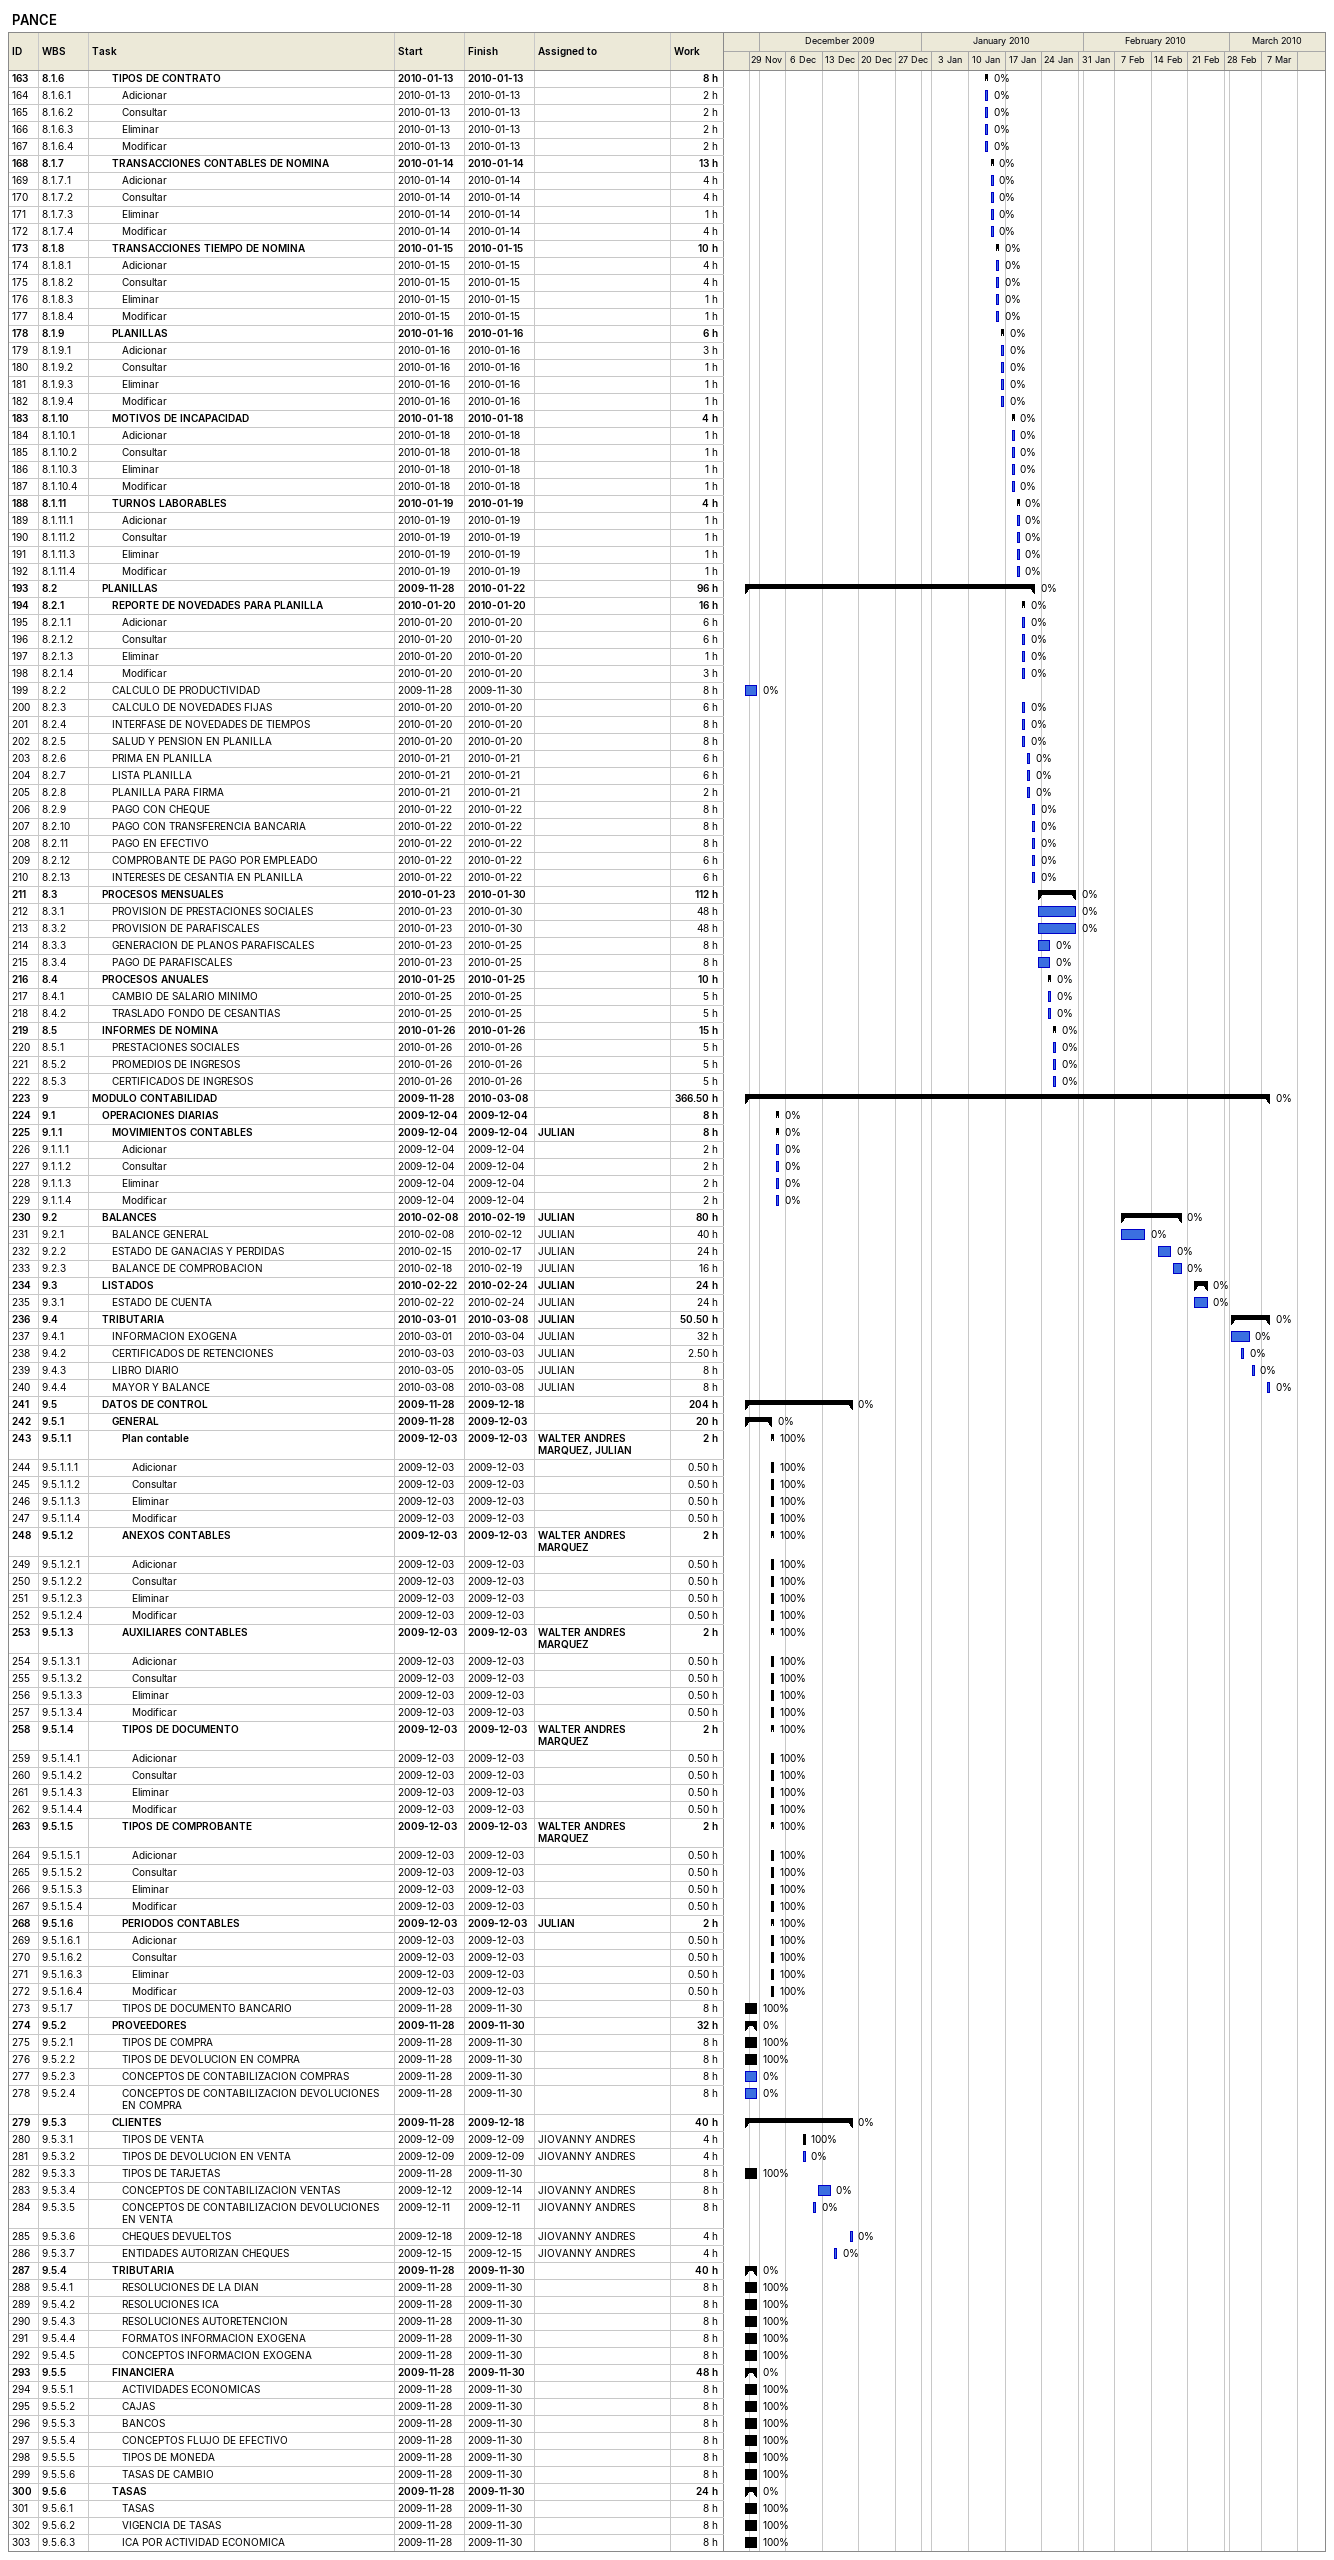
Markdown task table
PANCE

| ID | WBS | Task | Start | Finish | Resources | % complete | Work (h) |
|---|---|---|---|---|---|---|---|
| 163 | 8.1.6 | **TIPOS DE CONTRATO** | 2010-01-13 | 2010-01-13 |  | 0 | 8 |
| 164 | 8.1.6.1 | Adicionar | 2010-01-13 | 2010-01-13 |  | 0 | 2 |
| 165 | 8.1.6.2 | Consultar | 2010-01-13 | 2010-01-13 |  | 0 | 2 |
| 166 | 8.1.6.3 | Eliminar | 2010-01-13 | 2010-01-13 |  | 0 | 2 |
| 167 | 8.1.6.4 | Modificar | 2010-01-13 | 2010-01-13 |  | 0 | 2 |
| 168 | 8.1.7 | **TRANSACCIONES CONTABLES DE NOMINA** | 2010-01-14 | 2010-01-14 |  | 0 | 13 |
| 169 | 8.1.7.1 | Adicionar | 2010-01-14 | 2010-01-14 |  | 0 | 4 |
| 170 | 8.1.7.2 | Consultar | 2010-01-14 | 2010-01-14 |  | 0 | 4 |
| 171 | 8.1.7.3 | Eliminar | 2010-01-14 | 2010-01-14 |  | 0 | 1 |
| 172 | 8.1.7.4 | Modificar | 2010-01-14 | 2010-01-14 |  | 0 | 4 |
| 173 | 8.1.8 | **TRANSACCIONES TIEMPO DE NOMINA** | 2010-01-15 | 2010-01-15 |  | 0 | 10 |
| 174 | 8.1.8.1 | Adicionar | 2010-01-15 | 2010-01-15 |  | 0 | 4 |
| 175 | 8.1.8.2 | Consultar | 2010-01-15 | 2010-01-15 |  | 0 | 4 |
| 176 | 8.1.8.3 | Eliminar | 2010-01-15 | 2010-01-15 |  | 0 | 1 |
| 177 | 8.1.8.4 | Modificar | 2010-01-15 | 2010-01-15 |  | 0 | 1 |
| 178 | 8.1.9 | **PLANILLAS** | 2010-01-16 | 2010-01-16 |  | 0 | 6 |
| 179 | 8.1.9.1 | Adicionar | 2010-01-16 | 2010-01-16 |  | 0 | 3 |
| 180 | 8.1.9.2 | Consultar | 2010-01-16 | 2010-01-16 |  | 0 | 1 |
| 181 | 8.1.9.3 | Eliminar | 2010-01-16 | 2010-01-16 |  | 0 | 1 |
| 182 | 8.1.9.4 | Modificar | 2010-01-16 | 2010-01-16 |  | 0 | 1 |
| 183 | 8.1.10 | **MOTIVOS DE INCAPACIDAD** | 2010-01-18 | 2010-01-18 |  | 0 | 4 |
| 184 | 8.1.10.1 | Adicionar | 2010-01-18 | 2010-01-18 |  | 0 | 1 |
| 185 | 8.1.10.2 | Consultar | 2010-01-18 | 2010-01-18 |  | 0 | 1 |
| 186 | 8.1.10.3 | Eliminar | 2010-01-18 | 2010-01-18 |  | 0 | 1 |
| 187 | 8.1.10.4 | Modificar | 2010-01-18 | 2010-01-18 |  | 0 | 1 |
| 188 | 8.1.11 | **TURNOS LABORABLES** | 2010-01-19 | 2010-01-19 |  | 0 | 4 |
| 189 | 8.1.11.1 | Adicionar | 2010-01-19 | 2010-01-19 |  | 0 | 1 |
| 190 | 8.1.11.2 | Consultar | 2010-01-19 | 2010-01-19 |  | 0 | 1 |
| 191 | 8.1.11.3 | Eliminar | 2010-01-19 | 2010-01-19 |  | 0 | 1 |
| 192 | 8.1.11.4 | Modificar | 2010-01-19 | 2010-01-19 |  | 0 | 1 |
| 193 | 8.2 | **PLANILLAS** | 2009-11-28 | 2010-01-22 |  | 0 | 96 |
| 194 | 8.2.1 | **REPORTE DE NOVEDADES PARA PLANILLA** | 2010-01-20 | 2010-01-20 |  | 0 | 16 |
| 195 | 8.2.1.1 | Adicionar | 2010-01-20 | 2010-01-20 |  | 0 | 6 |
| 196 | 8.2.1.2 | Consultar | 2010-01-20 | 2010-01-20 |  | 0 | 6 |
| 197 | 8.2.1.3 | Eliminar | 2010-01-20 | 2010-01-20 |  | 0 | 1 |
| 198 | 8.2.1.4 | Modificar | 2010-01-20 | 2010-01-20 |  | 0 | 3 |
| 199 | 8.2.2 | CALCULO DE PRODUCTIVIDAD | 2009-11-28 | 2009-11-30 |  | 0 | 8 |
| 200 | 8.2.3 | CALCULO DE NOVEDADES FIJAS | 2010-01-20 | 2010-01-20 |  | 0 | 6 |
| 201 | 8.2.4 | INTERFASE DE NOVEDADES DE TIEMPOS | 2010-01-20 | 2010-01-20 |  | 0 | 8 |
| 202 | 8.2.5 | SALUD Y PENSION EN PLANILLA | 2010-01-20 | 2010-01-20 |  | 0 | 8 |
| 203 | 8.2.6 | PRIMA EN PLANILLA | 2010-01-21 | 2010-01-21 |  | 0 | 6 |
| 204 | 8.2.7 | LISTA PLANILLA | 2010-01-21 | 2010-01-21 |  | 0 | 6 |
| 205 | 8.2.8 | PLANILLA PARA FIRMA | 2010-01-21 | 2010-01-21 |  | 0 | 2 |
| 206 | 8.2.9 | PAGO CON CHEQUE | 2010-01-22 | 2010-01-22 |  | 0 | 8 |
| 207 | 8.2.10 | PAGO CON TRANSFERENCIA BANCARIA | 2010-01-22 | 2010-01-22 |  | 0 | 8 |
| 208 | 8.2.11 | PAGO EN EFECTIVO | 2010-01-22 | 2010-01-22 |  | 0 | 8 |
| 209 | 8.2.12 | COMPROBANTE DE PAGO POR EMPLEADO | 2010-01-22 | 2010-01-22 |  | 0 | 6 |
| 210 | 8.2.13 | INTERESES DE CESANTIA EN PLANILLA | 2010-01-22 | 2010-01-22 |  | 0 | 6 |
| 211 | 8.3 | **PROCESOS MENSUALES** | 2010-01-23 | 2010-01-30 |  | 0 | 112 |
| 212 | 8.3.1 | PROVISION DE PRESTACIONES SOCIALES | 2010-01-23 | 2010-01-30 |  | 0 | 48 |
| 213 | 8.3.2 | PROVISION DE PARAFISCALES | 2010-01-23 | 2010-01-30 |  | 0 | 48 |
| 214 | 8.3.3 | GENERACION DE PLANOS PARAFISCALES | 2010-01-23 | 2010-01-25 |  | 0 | 8 |
| 215 | 8.3.4 | PAGO DE PARAFISCALES | 2010-01-23 | 2010-01-25 |  | 0 | 8 |
| 216 | 8.4 | **PROCESOS ANUALES** | 2010-01-25 | 2010-01-25 |  | 0 | 10 |
| 217 | 8.4.1 | CAMBIO DE SALARIO MINIMO | 2010-01-25 | 2010-01-25 |  | 0 | 5 |
| 218 | 8.4.2 | TRASLADO FONDO DE CESANTIAS | 2010-01-25 | 2010-01-25 |  | 0 | 5 |
| 219 | 8.5 | **INFORMES DE NOMINA** | 2010-01-26 | 2010-01-26 |  | 0 | 15 |
| 220 | 8.5.1 | PRESTACIONES SOCIALES | 2010-01-26 | 2010-01-26 |  | 0 | 5 |
| 221 | 8.5.2 | PROMEDIOS DE INGRESOS | 2010-01-26 | 2010-01-26 |  | 0 | 5 |
| 222 | 8.5.3 | CERTIFICADOS DE INGRESOS | 2010-01-26 | 2010-01-26 |  | 0 | 5 |
| 223 | 9 | **MODULO CONTABILIDAD** | 2009-11-28 | 2010-03-08 |  | 0 | 366.50 |
| 224 | 9.1 | **OPERACIONES DIARIAS** | 2009-12-04 | 2009-12-04 |  | 0 | 8 |
| 225 | 9.1.1 | **MOVIMIENTOS CONTABLES** | 2009-12-04 | 2009-12-04 | JULIAN | 0 | 8 |
| 226 | 9.1.1.1 | Adicionar | 2009-12-04 | 2009-12-04 |  | 0 | 2 |
| 227 | 9.1.1.2 | Consultar | 2009-12-04 | 2009-12-04 |  | 0 | 2 |
| 228 | 9.1.1.3 | Eliminar | 2009-12-04 | 2009-12-04 |  | 0 | 2 |
| 229 | 9.1.1.4 | Modificar | 2009-12-04 | 2009-12-04 |  | 0 | 2 |
| 230 | 9.2 | **BALANCES** | 2010-02-08 | 2010-02-19 | JULIAN | 0 | 80 |
| 231 | 9.2.1 | BALANCE GENERAL | 2010-02-08 | 2010-02-12 | JULIAN | 0 | 40 |
| 232 | 9.2.2 | ESTADO DE GANACIAS Y PERDIDAS | 2010-02-15 | 2010-02-17 | JULIAN | 0 | 24 |
| 233 | 9.2.3 | BALANCE DE COMPROBACION | 2010-02-18 | 2010-02-19 | JULIAN | 0 | 16 |
| 234 | 9.3 | **LISTADOS** | 2010-02-22 | 2010-02-24 | JULIAN | 0 | 24 |
| 235 | 9.3.1 | ESTADO DE CUENTA | 2010-02-22 | 2010-02-24 | JULIAN | 0 | 24 |
| 236 | 9.4 | **TRIBUTARIA** | 2010-03-01 | 2010-03-08 | JULIAN | 0 | 50.50 |
| 237 | 9.4.1 | INFORMACION EXOGENA | 2010-03-01 | 2010-03-04 | JULIAN | 0 | 32 |
| 238 | 9.4.2 | CERTIFICADOS DE RETENCIONES | 2010-03-03 | 2010-03-03 | JULIAN | 0 | 2.50 |
| 239 | 9.4.3 | LIBRO DIARIO | 2010-03-05 | 2010-03-05 | JULIAN | 0 | 8 |
| 240 | 9.4.4 | MAYOR Y BALANCE | 2010-03-08 | 2010-03-08 | JULIAN | 0 | 8 |
| 241 | 9.5 | **DATOS DE CONTROL** | 2009-11-28 | 2009-12-18 |  | 0 | 204 |
| 242 | 9.5.1 | **GENERAL** | 2009-11-28 | 2009-12-03 |  | 0 | 20 |
| 243 | 9.5.1.1 | **Plan contable** | 2009-12-03 | 2009-12-03 | WALTER ANDRES MARQUEZ, JULIAN | 100 | 2 |
| 244 | 9.5.1.1.1 | Adicionar | 2009-12-03 | 2009-12-03 |  | 100 | 0.50 |
| 245 | 9.5.1.1.2 | Consultar | 2009-12-03 | 2009-12-03 |  | 100 | 0.50 |
| 246 | 9.5.1.1.3 | Eliminar | 2009-12-03 | 2009-12-03 |  | 100 | 0.50 |
| 247 | 9.5.1.1.4 | Modificar | 2009-12-03 | 2009-12-03 |  | 100 | 0.50 |
| 248 | 9.5.1.2 | **ANEXOS CONTABLES** | 2009-12-03 | 2009-12-03 | WALTER ANDRES MARQUEZ | 100 | 2 |
| 249 | 9.5.1.2.1 | Adicionar | 2009-12-03 | 2009-12-03 |  | 100 | 0.50 |
| 250 | 9.5.1.2.2 | Consultar | 2009-12-03 | 2009-12-03 |  | 100 | 0.50 |
| 251 | 9.5.1.2.3 | Eliminar | 2009-12-03 | 2009-12-03 |  | 100 | 0.50 |
| 252 | 9.5.1.2.4 | Modificar | 2009-12-03 | 2009-12-03 |  | 100 | 0.50 |
| 253 | 9.5.1.3 | **AUXILIARES CONTABLES** | 2009-12-03 | 2009-12-03 | WALTER ANDRES MARQUEZ | 100 | 2 |
| 254 | 9.5.1.3.1 | Adicionar | 2009-12-03 | 2009-12-03 |  | 100 | 0.50 |
| 255 | 9.5.1.3.2 | Consultar | 2009-12-03 | 2009-12-03 |  | 100 | 0.50 |
| 256 | 9.5.1.3.3 | Eliminar | 2009-12-03 | 2009-12-03 |  | 100 | 0.50 |
| 257 | 9.5.1.3.4 | Modificar | 2009-12-03 | 2009-12-03 |  | 100 | 0.50 |
| 258 | 9.5.1.4 | **TIPOS DE DOCUMENTO** | 2009-12-03 | 2009-12-03 | WALTER ANDRES MARQUEZ | 100 | 2 |
| 259 | 9.5.1.4.1 | Adicionar | 2009-12-03 | 2009-12-03 |  | 100 | 0.50 |
| 260 | 9.5.1.4.2 | Consultar | 2009-12-03 | 2009-12-03 |  | 100 | 0.50 |
| 261 | 9.5.1.4.3 | Eliminar | 2009-12-03 | 2009-12-03 |  | 100 | 0.50 |
| 262 | 9.5.1.4.4 | Modificar | 2009-12-03 | 2009-12-03 |  | 100 | 0.50 |
| 263 | 9.5.1.5 | **TIPOS DE COMPROBANTE** | 2009-12-03 | 2009-12-03 | WALTER ANDRES MARQUEZ | 100 | 2 |
| 264 | 9.5.1.5.1 | Adicionar | 2009-12-03 | 2009-12-03 |  | 100 | 0.50 |
| 265 | 9.5.1.5.2 | Consultar | 2009-12-03 | 2009-12-03 |  | 100 | 0.50 |
| 266 | 9.5.1.5.3 | Eliminar | 2009-12-03 | 2009-12-03 |  | 100 | 0.50 |
| 267 | 9.5.1.5.4 | Modificar | 2009-12-03 | 2009-12-03 |  | 100 | 0.50 |
| 268 | 9.5.1.6 | **PERIODOS CONTABLES** | 2009-12-03 | 2009-12-03 | JULIAN | 100 | 2 |
| 269 | 9.5.1.6.1 | Adicionar | 2009-12-03 | 2009-12-03 |  | 100 | 0.50 |
| 270 | 9.5.1.6.2 | Consultar | 2009-12-03 | 2009-12-03 |  | 100 | 0.50 |
| 271 | 9.5.1.6.3 | Eliminar | 2009-12-03 | 2009-12-03 |  | 100 | 0.50 |
| 272 | 9.5.1.6.4 | Modificar | 2009-12-03 | 2009-12-03 |  | 100 | 0.50 |
| 273 | 9.5.1.7 | TIPOS DE DOCUMENTO BANCARIO | 2009-11-28 | 2009-11-30 |  | 100 | 8 |
| 274 | 9.5.2 | **PROVEEDORES** | 2009-11-28 | 2009-11-30 |  | 0 | 32 |
| 275 | 9.5.2.1 | TIPOS DE COMPRA | 2009-11-28 | 2009-11-30 |  | 100 | 8 |
| 276 | 9.5.2.2 | TIPOS DE DEVOLUCION EN COMPRA | 2009-11-28 | 2009-11-30 |  | 100 | 8 |
| 277 | 9.5.2.3 | CONCEPTOS DE CONTABILIZACION COMPRAS | 2009-11-28 | 2009-11-30 |  | 0 | 8 |
| 278 | 9.5.2.4 | CONCEPTOS DE CONTABILIZACION DEVOLUCIONES EN COMPRA | 2009-11-28 | 2009-11-30 |  | 0 | 8 |
| 279 | 9.5.3 | **CLIENTES** | 2009-11-28 | 2009-12-18 |  | 0 | 40 |
| 280 | 9.5.3.1 | TIPOS DE VENTA | 2009-12-09 | 2009-12-09 | JIOVANNY ANDRES | 100 | 4 |
| 281 | 9.5.3.2 | TIPOS DE DEVOLUCION EN VENTA | 2009-12-09 | 2009-12-09 | JIOVANNY ANDRES | 0 | 4 |
| 282 | 9.5.3.3 | TIPOS DE TARJETAS | 2009-11-28 | 2009-11-30 |  | 100 | 8 |
| 283 | 9.5.3.4 | CONCEPTOS DE CONTABILIZACION VENTAS | 2009-12-12 | 2009-12-14 | JIOVANNY ANDRES | 0 | 8 |
| 284 | 9.5.3.5 | CONCEPTOS DE CONTABILIZACION DEVOLUCIONES EN VENTA | 2009-12-11 | 2009-12-11 | JIOVANNY ANDRES | 0 | 8 |
| 285 | 9.5.3.6 | CHEQUES DEVUELTOS | 2009-12-18 | 2009-12-18 | JIOVANNY ANDRES | 0 | 4 |
| 286 | 9.5.3.7 | ENTIDADES AUTORIZAN CHEQUES | 2009-12-15 | 2009-12-15 | JIOVANNY ANDRES | 0 | 4 |
| 287 | 9.5.4 | **TRIBUTARIA** | 2009-11-28 | 2009-11-30 |  | 0 | 40 |
| 288 | 9.5.4.1 | RESOLUCIONES DE LA DIAN | 2009-11-28 | 2009-11-30 |  | 100 | 8 |
| 289 | 9.5.4.2 | RESOLUCIONES ICA | 2009-11-28 | 2009-11-30 |  | 100 | 8 |
| 290 | 9.5.4.3 | RESOLUCIONES AUTORETENCION | 2009-11-28 | 2009-11-30 |  | 100 | 8 |
| 291 | 9.5.4.4 | FORMATOS INFORMACION EXOGENA | 2009-11-28 | 2009-11-30 |  | 100 | 8 |
| 292 | 9.5.4.5 | CONCEPTOS INFORMACION EXOGENA | 2009-11-28 | 2009-11-30 |  | 100 | 8 |
| 293 | 9.5.5 | **FINANCIERA** | 2009-11-28 | 2009-11-30 |  | 0 | 48 |
| 294 | 9.5.5.1 | ACTIVIDADES ECONOMICAS | 2009-11-28 | 2009-11-30 |  | 100 | 8 |
| 295 | 9.5.5.2 | CAJAS | 2009-11-28 | 2009-11-30 |  | 100 | 8 |
| 296 | 9.5.5.3 | BANCOS | 2009-11-28 | 2009-11-30 |  | 100 | 8 |
| 297 | 9.5.5.4 | CONCEPTOS FLUJO DE EFECTIVO | 2009-11-28 | 2009-11-30 |  | 100 | 8 |
| 298 | 9.5.5.5 | TIPOS DE MONEDA | 2009-11-28 | 2009-11-30 |  | 100 | 8 |
| 299 | 9.5.5.6 | TASAS DE CAMBIO | 2009-11-28 | 2009-11-30 |  | 100 | 8 |
| 300 | 9.5.6 | **TASAS** | 2009-11-28 | 2009-11-30 |  | 0 | 24 |
| 301 | 9.5.6.1 | TASAS | 2009-11-28 | 2009-11-30 |  | 100 | 8 |
| 302 | 9.5.6.2 | VIGENCIA DE TASAS | 2009-11-28 | 2009-11-30 |  | 100 | 8 |
| 303 | 9.5.6.3 | ICA POR ACTIVIDAD ECONOMICA | 2009-11-28 | 2009-11-30 |  | 100 | 8 |
